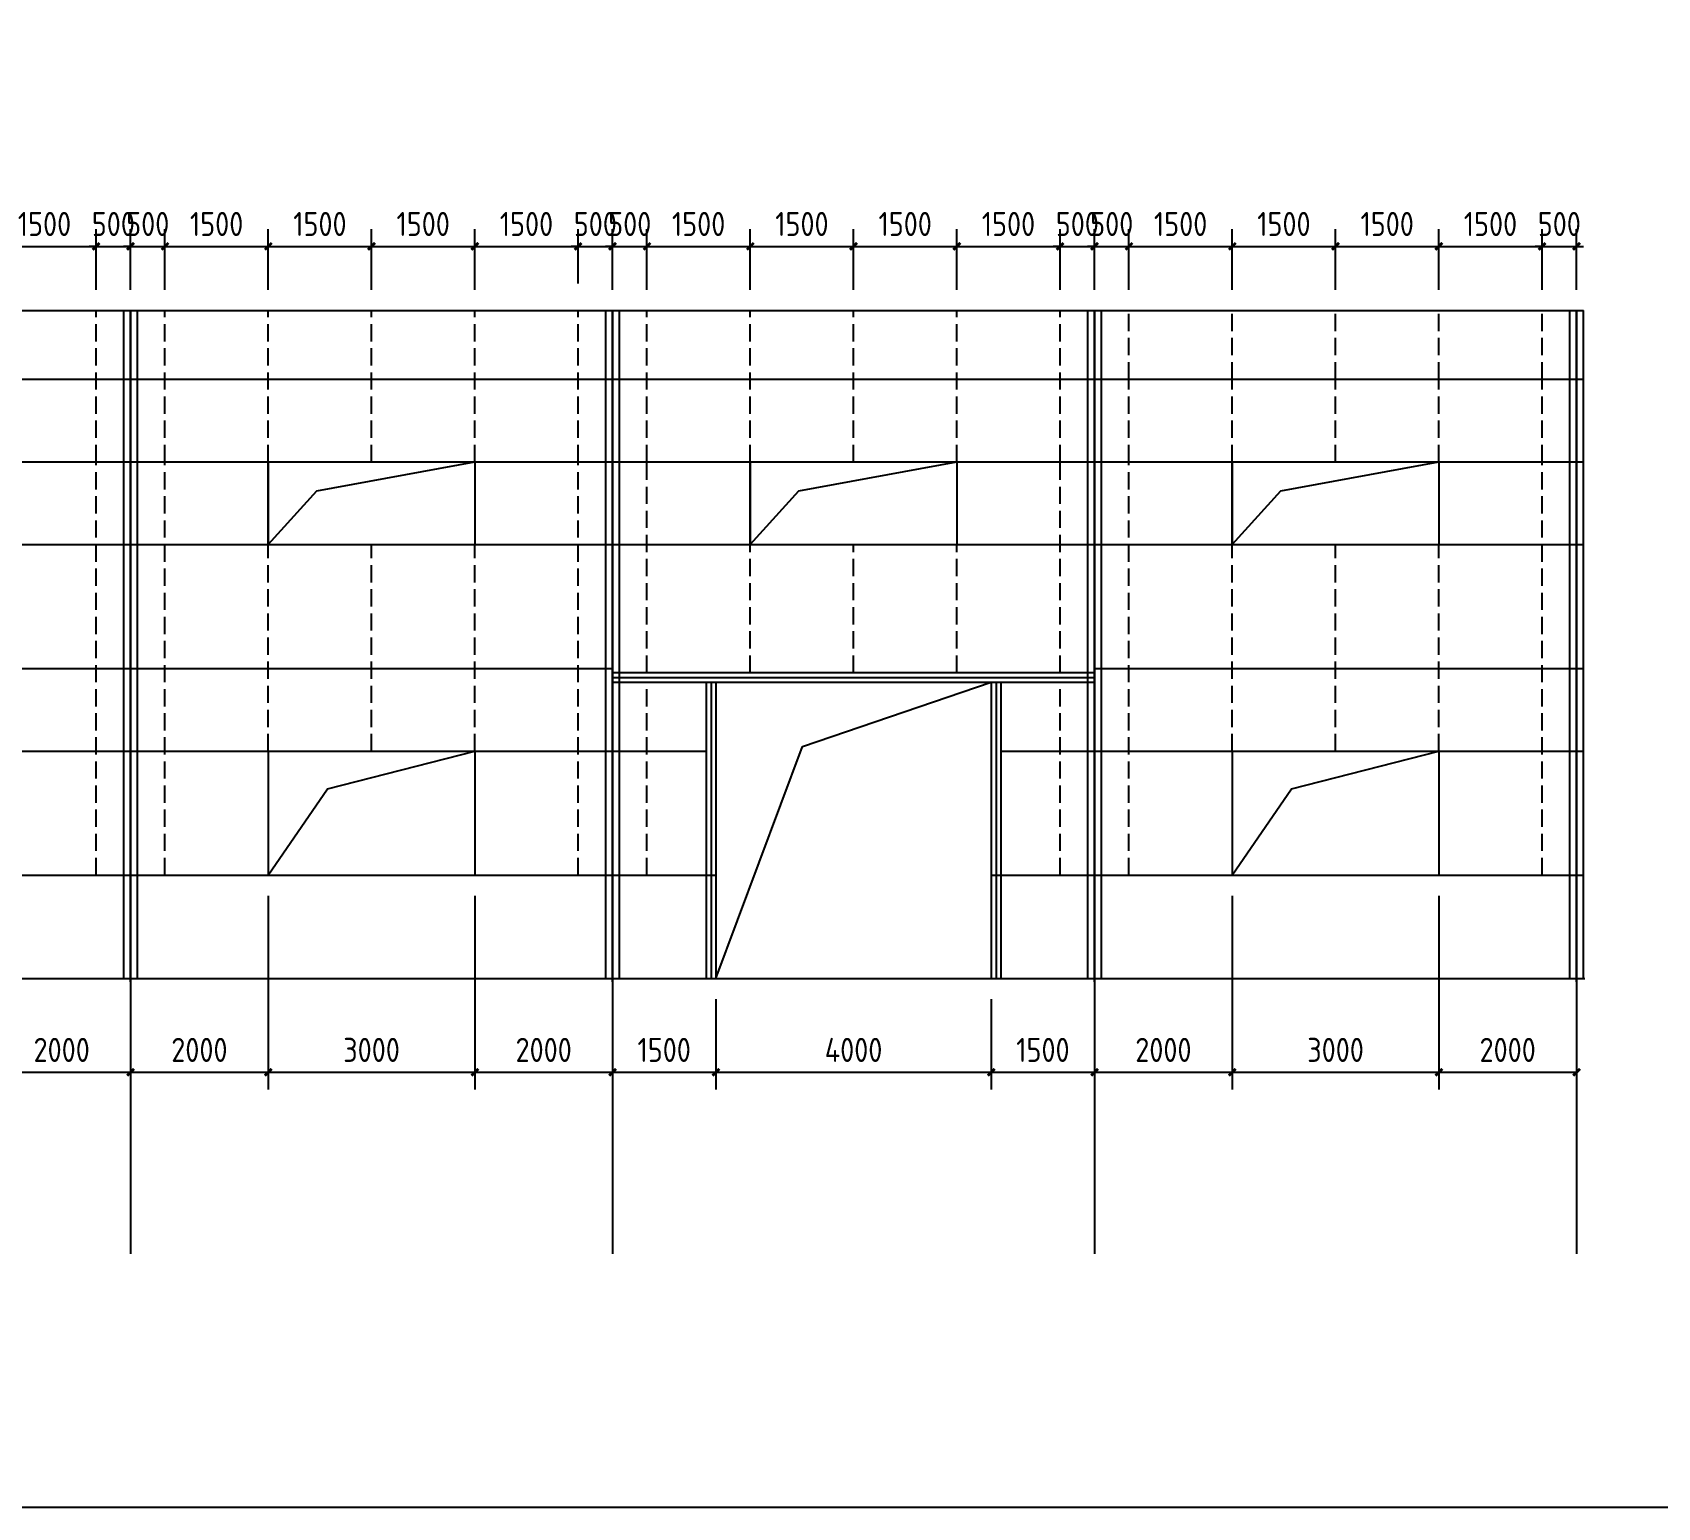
# Model space of a CAD drawing. Extents: x 102162 to 621267, y -39398 to 328893.
# Drawn here: x 440564 to 464164, y 118102 to 139522 of the extents above; entities that cross this region are included whole.
import ezdxf

# ---------------------------------------------------------------- set-up
doc = ezdxf.new("R2010")
doc.units = 0
doc.header["$LTSCALE"] = 1000
doc.header["$MEASUREMENT"] = 0
doc.linetypes.add('DASH', pattern=[0.35, 0.25, -0.1])
doc.layers.add('AXIS', color=3, linetype='Continuous')
doc.layers.add('DOTE', color=1, linetype='Continuous')
doc.styles.get("Standard").update_dxf_attribs({"font": 'gbenor.shx', "bigfont": 'gbcbig.shx'})
doc.dimstyles.get("Standard").update_dxf_attribs({"dimscale": 100, "dimtxt": 3.5, "dimasz": 1, "dimexe": 2.5, "dimexo": 3, "dimgap": 1.5, "dimtad": 1, "dimdec": 0, "dimzin": 0, "dimdsep": 46, "dimtxsty": 'Standard', "dimblk": 'ARCHTICK', "dimcen": 0.09, "dimadec": 0, "dimazin": 0, "dimtfac": 1, "dimtdec": 0, "dimtix": 1, "dimtmove": 2, "dimatfit": 3, "dimfxl": 1, "dimtolj": 1, "dimtzin": 0, "dimarcsym": 0})

# ---------------------------------------------------------------- blocks, each defined once
blk = doc.blocks.new('_ArchTick')
at = {"color": 0, "linetype": 'ByBlock', "const_width": 0.4}
blk.add_lwpolyline([(-0.5, -0.5), (0.5, 0.5)], dxfattribs=at)
blk = doc.blocks.new('*D5735')
at = {"color": 0, "lineweight": -2}
for p, q in [((439988, 126986), (439988, 124172)), ((441988, 125486), (441988, 124172)), ((439988, 124422), (441988, 124422))]:
    blk.add_line(p, q, dxfattribs=at)
at = {"layer": 'Defpoints', "color": 0}
for p in [(439988, 127286), (441988, 125786), (441988, 124422)]:
    blk.add_point(p, dxfattribs=at)
at = {"color": 0, "lineweight": -2, "xscale": 100, "yscale": 100, "zscale": 100, "rotation": 180}
blk.add_blockref('_ArchTick', (439988, 124422), dxfattribs=at)
at = {"color": 0, "lineweight": -2, "xscale": 100, "yscale": 100, "zscale": 100}
blk.add_blockref('_ArchTick', (441988, 124422), dxfattribs=at)
at = {"color": 0, "insert": (440988, 124747), "char_height": 350, "attachment_point": 5}
blk.add_mtext('\\A1;2000', dxfattribs=at)
blk = doc.blocks.new('*D5736')
at = {"color": 0, "lineweight": -2}
for p, q in [((443988, 126986), (443988, 124172)), ((441988, 125486), (441988, 124172)), ((441988, 124422), (443988, 124422))]:
    blk.add_line(p, q, dxfattribs=at)
at = {"layer": 'Defpoints', "color": 0}
for p in [(443988, 127286), (441988, 125786), (443988, 124422)]:
    blk.add_point(p, dxfattribs=at)
at = {"color": 0, "lineweight": -2, "xscale": 100, "yscale": 100, "zscale": 100, "rotation": 180}
blk.add_blockref('_ArchTick', (441988, 124422), dxfattribs=at)
at = {"color": 0, "lineweight": -2, "xscale": 100, "yscale": 100, "zscale": 100}
blk.add_blockref('_ArchTick', (443988, 124422), dxfattribs=at)
at = {"color": 0, "insert": (442988, 124747), "char_height": 350, "attachment_point": 5}
blk.add_mtext('\\A1;2000', dxfattribs=at)
blk = doc.blocks.new('*D5737')
at = {"color": 0, "lineweight": -2}
for p, q in [((443988, 126986), (443988, 124172)), ((446988, 126986), (446988, 124172)), ((443988, 124422), (446988, 124422))]:
    blk.add_line(p, q, dxfattribs=at)
at = {"layer": 'Defpoints', "color": 0}
for p in [(443988, 127286), (446988, 127286), (446988, 124422)]:
    blk.add_point(p, dxfattribs=at)
at = {"color": 0, "lineweight": -2, "xscale": 100, "yscale": 100, "zscale": 100, "rotation": 180}
blk.add_blockref('_ArchTick', (443988, 124422), dxfattribs=at)
at = {"color": 0, "lineweight": -2, "xscale": 100, "yscale": 100, "zscale": 100}
blk.add_blockref('_ArchTick', (446988, 124422), dxfattribs=at)
at = {"color": 0, "insert": (445488, 124747), "char_height": 350, "attachment_point": 5}
blk.add_mtext('\\A1;3000', dxfattribs=at)
blk = doc.blocks.new('*D5738')
at = {"color": 0, "lineweight": -2}
for p, q in [((446988, 126986), (446988, 124172)), ((448988, 125486), (448988, 124172)), ((446988, 124422), (448988, 124422))]:
    blk.add_line(p, q, dxfattribs=at)
at = {"layer": 'Defpoints', "color": 0}
for p in [(446988, 127286), (448988, 125786), (448988, 124422)]:
    blk.add_point(p, dxfattribs=at)
at = {"color": 0, "lineweight": -2, "xscale": 100, "yscale": 100, "zscale": 100, "rotation": 180}
blk.add_blockref('_ArchTick', (446988, 124422), dxfattribs=at)
at = {"color": 0, "lineweight": -2, "xscale": 100, "yscale": 100, "zscale": 100}
blk.add_blockref('_ArchTick', (448988, 124422), dxfattribs=at)
at = {"color": 0, "insert": (447988, 124747), "char_height": 350, "attachment_point": 5}
blk.add_mtext('\\A1;2000', dxfattribs=at)
blk = doc.blocks.new('*D5218')
at = {"color": 0, "lineweight": -2}
for p, q in [((448988, 125486), (448988, 124172)), ((450488, 125486), (450488, 124172)), ((448988, 124422), (450488, 124422))]:
    blk.add_line(p, q, dxfattribs=at)
at = {"layer": 'Defpoints', "color": 0}
for p in [(448988, 125786), (450488, 125786), (450488, 124422)]:
    blk.add_point(p, dxfattribs=at)
at = {"color": 0, "lineweight": -2, "xscale": 100, "yscale": 100, "zscale": 100, "rotation": 180}
blk.add_blockref('_ArchTick', (448988, 124422), dxfattribs=at)
at = {"color": 0, "lineweight": -2, "xscale": 100, "yscale": 100, "zscale": 100}
blk.add_blockref('_ArchTick', (450488, 124422), dxfattribs=at)
at = {"color": 0, "insert": (449738, 124747), "char_height": 350, "attachment_point": 5}
blk.add_mtext('\\A1;1500', dxfattribs=at)
blk = doc.blocks.new('*D5219')
at = {"color": 0, "lineweight": -2}
for p, q in [((450488, 125486), (450488, 124172)), ((454488, 125486), (454488, 124172)), ((450488, 124422), (454488, 124422))]:
    blk.add_line(p, q, dxfattribs=at)
at = {"layer": 'Defpoints', "color": 0}
for p in [(450488, 125786), (454488, 125786), (454488, 124422)]:
    blk.add_point(p, dxfattribs=at)
at = {"color": 0, "lineweight": -2, "xscale": 100, "yscale": 100, "zscale": 100, "rotation": 180}
blk.add_blockref('_ArchTick', (450488, 124422), dxfattribs=at)
at = {"color": 0, "lineweight": -2, "xscale": 100, "yscale": 100, "zscale": 100}
blk.add_blockref('_ArchTick', (454488, 124422), dxfattribs=at)
at = {"color": 0, "insert": (452488, 124747), "char_height": 350, "attachment_point": 5}
blk.add_mtext('\\A1;4000', dxfattribs=at)
blk = doc.blocks.new('*D5220')
at = {"color": 0, "lineweight": -2}
for p, q in [((454488, 125486), (454488, 124172)), ((455988, 125486), (455988, 124172)), ((454488, 124422), (455988, 124422))]:
    blk.add_line(p, q, dxfattribs=at)
at = {"layer": 'Defpoints', "color": 0}
for p in [(454488, 125786), (455988, 125786), (455988, 124422)]:
    blk.add_point(p, dxfattribs=at)
at = {"color": 0, "lineweight": -2, "xscale": 100, "yscale": 100, "zscale": 100, "rotation": 180}
blk.add_blockref('_ArchTick', (454488, 124422), dxfattribs=at)
at = {"color": 0, "lineweight": -2, "xscale": 100, "yscale": 100, "zscale": 100}
blk.add_blockref('_ArchTick', (455988, 124422), dxfattribs=at)
at = {"color": 0, "insert": (455238, 124747), "char_height": 350, "attachment_point": 5}
blk.add_mtext('\\A1;1500', dxfattribs=at)
blk = doc.blocks.new('*D5739')
at = {"color": 0, "lineweight": -2}
for p, q in [((457988, 126986), (457988, 124172)), ((455988, 125486), (455988, 124172)), ((455988, 124422), (457988, 124422))]:
    blk.add_line(p, q, dxfattribs=at)
at = {"layer": 'Defpoints', "color": 0}
for p in [(457988, 127286), (455988, 125786), (457988, 124422)]:
    blk.add_point(p, dxfattribs=at)
at = {"color": 0, "lineweight": -2, "xscale": 100, "yscale": 100, "zscale": 100, "rotation": 180}
blk.add_blockref('_ArchTick', (455988, 124422), dxfattribs=at)
at = {"color": 0, "lineweight": -2, "xscale": 100, "yscale": 100, "zscale": 100}
blk.add_blockref('_ArchTick', (457988, 124422), dxfattribs=at)
at = {"color": 0, "insert": (456988, 124747), "char_height": 350, "attachment_point": 5}
blk.add_mtext('\\A1;2000', dxfattribs=at)
blk = doc.blocks.new('*D5740')
at = {"color": 0, "lineweight": -2}
for p, q in [((457988, 126986), (457988, 124172)), ((460988, 126986), (460988, 124172)), ((457988, 124422), (460988, 124422))]:
    blk.add_line(p, q, dxfattribs=at)
at = {"layer": 'Defpoints', "color": 0}
for p in [(457988, 127286), (460988, 127286), (460988, 124422)]:
    blk.add_point(p, dxfattribs=at)
at = {"color": 0, "lineweight": -2, "xscale": 100, "yscale": 100, "zscale": 100, "rotation": 180}
blk.add_blockref('_ArchTick', (457988, 124422), dxfattribs=at)
at = {"color": 0, "lineweight": -2, "xscale": 100, "yscale": 100, "zscale": 100}
blk.add_blockref('_ArchTick', (460988, 124422), dxfattribs=at)
at = {"color": 0, "insert": (459488, 124747), "char_height": 350, "attachment_point": 5}
blk.add_mtext('\\A1;3000', dxfattribs=at)
blk = doc.blocks.new('*D5741')
at = {"color": 0, "lineweight": -2}
for p, q in [((460988, 126986), (460988, 124172)), ((462988, 125486), (462988, 124172)), ((460988, 124422), (462988, 124422))]:
    blk.add_line(p, q, dxfattribs=at)
at = {"layer": 'Defpoints', "color": 0}
for p in [(460988, 127286), (462988, 125786), (462988, 124422)]:
    blk.add_point(p, dxfattribs=at)
at = {"color": 0, "lineweight": -2, "xscale": 100, "yscale": 100, "zscale": 100, "rotation": 180}
blk.add_blockref('_ArchTick', (460988, 124422), dxfattribs=at)
at = {"color": 0, "lineweight": -2, "xscale": 100, "yscale": 100, "zscale": 100}
blk.add_blockref('_ArchTick', (462988, 124422), dxfattribs=at)
at = {"color": 0, "insert": (461988, 124747), "char_height": 350, "attachment_point": 5}
blk.add_mtext('\\A1;2000', dxfattribs=at)
blk = doc.blocks.new('*D5232')
at = {"color": 0, "lineweight": -2}
for p, q in [((439988, 135786), (439988, 136666)), ((441488, 135786), (441488, 136666)), ((439988, 136416), (441488, 136416))]:
    blk.add_line(p, q, dxfattribs=at)
at = {"layer": 'Defpoints', "color": 0}
for p in [(441488, 136416), (439988, 135486), (441488, 135486)]:
    blk.add_point(p, dxfattribs=at)
at = {"color": 0, "lineweight": -2, "xscale": 100, "yscale": 100, "zscale": 100, "rotation": 180}
blk.add_blockref('_ArchTick', (439988, 136416), dxfattribs=at)
at = {"color": 0, "lineweight": -2, "xscale": 100, "yscale": 100, "zscale": 100}
blk.add_blockref('_ArchTick', (441488, 136416), dxfattribs=at)
at = {"color": 0, "insert": (440738, 136741), "char_height": 350, "attachment_point": 5}
blk.add_mtext('\\A1;1500', dxfattribs=at)
blk = doc.blocks.new('*D5233')
at = {"color": 0, "lineweight": -2}
for p, q in [((441488, 135786), (441488, 136666)), ((441988, 135786), (441988, 136666)), ((441488, 136416), (441388, 136416)), ((441488, 136416), (441988, 136416)), ((441988, 136416), (442088, 136416))]:
    blk.add_line(p, q, dxfattribs=at)
at = {"layer": 'Defpoints', "color": 0}
for p in [(441988, 136416), (441488, 135486), (441988, 135486)]:
    blk.add_point(p, dxfattribs=at)
at = {"color": 0, "lineweight": -2, "xscale": 100, "yscale": 100, "zscale": 100}
blk.add_blockref('_ArchTick', (441488, 136416), dxfattribs=at)
at = {"color": 0, "lineweight": -2, "xscale": 100, "yscale": 100, "zscale": 100, "rotation": 180}
blk.add_blockref('_ArchTick', (441988, 136416), dxfattribs=at)
at = {"color": 0, "insert": (441738, 136741), "char_height": 350, "attachment_point": 5}
blk.add_mtext('\\A1;500', dxfattribs=at)
blk = doc.blocks.new('*D5234')
at = {"color": 0, "lineweight": -2}
for p, q in [((441988, 135786), (441988, 136666)), ((442488, 135786), (442488, 136666)), ((441988, 136416), (441888, 136416)), ((441988, 136416), (442488, 136416)), ((442488, 136416), (442588, 136416))]:
    blk.add_line(p, q, dxfattribs=at)
at = {"layer": 'Defpoints', "color": 0}
for p in [(442488, 136416), (441988, 135486), (442488, 135486)]:
    blk.add_point(p, dxfattribs=at)
at = {"color": 0, "lineweight": -2, "xscale": 100, "yscale": 100, "zscale": 100}
blk.add_blockref('_ArchTick', (441988, 136416), dxfattribs=at)
at = {"color": 0, "lineweight": -2, "xscale": 100, "yscale": 100, "zscale": 100, "rotation": 180}
blk.add_blockref('_ArchTick', (442488, 136416), dxfattribs=at)
at = {"color": 0, "insert": (442238, 136741), "char_height": 350, "attachment_point": 5}
blk.add_mtext('\\A1;500', dxfattribs=at)
blk = doc.blocks.new('*D5235')
at = {"color": 0, "lineweight": -2}
for p, q in [((442488, 135786), (442488, 136666)), ((443988, 135786), (443988, 136666)), ((442488, 136416), (443988, 136416))]:
    blk.add_line(p, q, dxfattribs=at)
at = {"layer": 'Defpoints', "color": 0}
for p in [(443988, 136416), (442488, 135486), (443988, 135486)]:
    blk.add_point(p, dxfattribs=at)
at = {"color": 0, "lineweight": -2, "xscale": 100, "yscale": 100, "zscale": 100, "rotation": 180}
blk.add_blockref('_ArchTick', (442488, 136416), dxfattribs=at)
at = {"color": 0, "lineweight": -2, "xscale": 100, "yscale": 100, "zscale": 100}
blk.add_blockref('_ArchTick', (443988, 136416), dxfattribs=at)
at = {"color": 0, "insert": (443238, 136741), "char_height": 350, "attachment_point": 5}
blk.add_mtext('\\A1;1500', dxfattribs=at)
blk = doc.blocks.new('*D5236')
at = {"color": 0, "lineweight": -2}
for p, q in [((446988, 135786), (446988, 136666)), ((448488, 135876), (448488, 136666)), ((446988, 136416), (448488, 136416))]:
    blk.add_line(p, q, dxfattribs=at)
at = {"layer": 'Defpoints', "color": 0}
for p in [(448488, 136416), (446988, 135486), (448488, 135576)]:
    blk.add_point(p, dxfattribs=at)
at = {"color": 0, "lineweight": -2, "xscale": 100, "yscale": 100, "zscale": 100, "rotation": 180}
blk.add_blockref('_ArchTick', (446988, 136416), dxfattribs=at)
at = {"color": 0, "lineweight": -2, "xscale": 100, "yscale": 100, "zscale": 100}
blk.add_blockref('_ArchTick', (448488, 136416), dxfattribs=at)
at = {"color": 0, "insert": (447738, 136741), "char_height": 350, "attachment_point": 5}
blk.add_mtext('\\A1;1500', dxfattribs=at)
blk = doc.blocks.new('*D5237')
at = {"color": 0, "lineweight": -2}
for p, q in [((448488, 135876), (448488, 136666)), ((448988, 135786), (448988, 136666)), ((448488, 136416), (448388, 136416)), ((448488, 136416), (448988, 136416)), ((448988, 136416), (449088, 136416))]:
    blk.add_line(p, q, dxfattribs=at)
at = {"layer": 'Defpoints', "color": 0}
for p in [(448988, 136416), (448488, 135576), (448988, 135486)]:
    blk.add_point(p, dxfattribs=at)
at = {"color": 0, "lineweight": -2, "xscale": 100, "yscale": 100, "zscale": 100}
blk.add_blockref('_ArchTick', (448488, 136416), dxfattribs=at)
at = {"color": 0, "lineweight": -2, "xscale": 100, "yscale": 100, "zscale": 100, "rotation": 180}
blk.add_blockref('_ArchTick', (448988, 136416), dxfattribs=at)
at = {"color": 0, "insert": (448738, 136741), "char_height": 350, "attachment_point": 5}
blk.add_mtext('\\A1;500', dxfattribs=at)
blk = doc.blocks.new('*D5238')
at = {"color": 0, "lineweight": -2}
for p, q in [((448988, 135786), (448988, 136666)), ((449488, 135786), (449488, 136666)), ((448988, 136416), (448888, 136416)), ((448988, 136416), (449488, 136416)), ((449488, 136416), (449588, 136416))]:
    blk.add_line(p, q, dxfattribs=at)
at = {"layer": 'Defpoints', "color": 0}
for p in [(449488, 136416), (448988, 135486), (449488, 135486)]:
    blk.add_point(p, dxfattribs=at)
at = {"color": 0, "lineweight": -2, "xscale": 100, "yscale": 100, "zscale": 100}
blk.add_blockref('_ArchTick', (448988, 136416), dxfattribs=at)
at = {"color": 0, "lineweight": -2, "xscale": 100, "yscale": 100, "zscale": 100, "rotation": 180}
blk.add_blockref('_ArchTick', (449488, 136416), dxfattribs=at)
at = {"color": 0, "insert": (449238, 136741), "char_height": 350, "attachment_point": 5}
blk.add_mtext('\\A1;500', dxfattribs=at)
blk = doc.blocks.new('*D5239')
at = {"color": 0, "lineweight": -2}
for p, q in [((449488, 135786), (449488, 136666)), ((450988, 135786), (450988, 136666)), ((449488, 136416), (450988, 136416))]:
    blk.add_line(p, q, dxfattribs=at)
at = {"layer": 'Defpoints', "color": 0}
for p in [(450988, 136416), (449488, 135486), (450988, 135486)]:
    blk.add_point(p, dxfattribs=at)
at = {"color": 0, "lineweight": -2, "xscale": 100, "yscale": 100, "zscale": 100, "rotation": 180}
blk.add_blockref('_ArchTick', (449488, 136416), dxfattribs=at)
at = {"color": 0, "lineweight": -2, "xscale": 100, "yscale": 100, "zscale": 100}
blk.add_blockref('_ArchTick', (450988, 136416), dxfattribs=at)
at = {"color": 0, "insert": (450238, 136741), "char_height": 350, "attachment_point": 5}
blk.add_mtext('\\A1;1500', dxfattribs=at)
blk = doc.blocks.new('*D5240')
at = {"color": 0, "lineweight": -2}
for p, q in [((453988, 135786), (453988, 136666)), ((455488, 135786), (455488, 136666)), ((453988, 136416), (455488, 136416))]:
    blk.add_line(p, q, dxfattribs=at)
at = {"layer": 'Defpoints', "color": 0}
for p in [(455488, 136416), (453988, 135486), (455488, 135486)]:
    blk.add_point(p, dxfattribs=at)
at = {"color": 0, "lineweight": -2, "xscale": 100, "yscale": 100, "zscale": 100, "rotation": 180}
blk.add_blockref('_ArchTick', (453988, 136416), dxfattribs=at)
at = {"color": 0, "lineweight": -2, "xscale": 100, "yscale": 100, "zscale": 100}
blk.add_blockref('_ArchTick', (455488, 136416), dxfattribs=at)
at = {"color": 0, "insert": (454738, 136741), "char_height": 350, "attachment_point": 5}
blk.add_mtext('\\A1;1500', dxfattribs=at)
blk = doc.blocks.new('*D5241')
at = {"color": 0, "lineweight": -2}
for p, q in [((455488, 135786), (455488, 136666)), ((455988, 135786), (455988, 136666)), ((455488, 136416), (455388, 136416)), ((455488, 136416), (455988, 136416)), ((455988, 136416), (456088, 136416))]:
    blk.add_line(p, q, dxfattribs=at)
at = {"layer": 'Defpoints', "color": 0}
for p in [(455988, 136416), (455488, 135486), (455988, 135486)]:
    blk.add_point(p, dxfattribs=at)
at = {"color": 0, "lineweight": -2, "xscale": 100, "yscale": 100, "zscale": 100}
blk.add_blockref('_ArchTick', (455488, 136416), dxfattribs=at)
at = {"color": 0, "lineweight": -2, "xscale": 100, "yscale": 100, "zscale": 100, "rotation": 180}
blk.add_blockref('_ArchTick', (455988, 136416), dxfattribs=at)
at = {"color": 0, "insert": (455738, 136741), "char_height": 350, "attachment_point": 5}
blk.add_mtext('\\A1;500', dxfattribs=at)
blk = doc.blocks.new('*D5242')
at = {"color": 0, "lineweight": -2}
for p, q in [((455988, 135786), (455988, 136666)), ((456488, 135786), (456488, 136666)), ((455988, 136416), (455888, 136416)), ((455988, 136416), (456488, 136416)), ((456488, 136416), (456588, 136416))]:
    blk.add_line(p, q, dxfattribs=at)
at = {"layer": 'Defpoints', "color": 0}
for p in [(456488, 136416), (455988, 135486), (456488, 135486)]:
    blk.add_point(p, dxfattribs=at)
at = {"color": 0, "lineweight": -2, "xscale": 100, "yscale": 100, "zscale": 100}
blk.add_blockref('_ArchTick', (455988, 136416), dxfattribs=at)
at = {"color": 0, "lineweight": -2, "xscale": 100, "yscale": 100, "zscale": 100, "rotation": 180}
blk.add_blockref('_ArchTick', (456488, 136416), dxfattribs=at)
at = {"color": 0, "insert": (456238, 136741), "char_height": 350, "attachment_point": 5}
blk.add_mtext('\\A1;500', dxfattribs=at)
blk = doc.blocks.new('*D5243')
at = {"color": 0, "lineweight": -2}
for p, q in [((456488, 135786), (456488, 136666)), ((457988, 135786), (457988, 136666)), ((456488, 136416), (457988, 136416))]:
    blk.add_line(p, q, dxfattribs=at)
at = {"layer": 'Defpoints', "color": 0}
for p in [(457988, 136416), (456488, 135486), (457988, 135486)]:
    blk.add_point(p, dxfattribs=at)
at = {"color": 0, "lineweight": -2, "xscale": 100, "yscale": 100, "zscale": 100, "rotation": 180}
blk.add_blockref('_ArchTick', (456488, 136416), dxfattribs=at)
at = {"color": 0, "lineweight": -2, "xscale": 100, "yscale": 100, "zscale": 100}
blk.add_blockref('_ArchTick', (457988, 136416), dxfattribs=at)
at = {"color": 0, "insert": (457238, 136741), "char_height": 350, "attachment_point": 5}
blk.add_mtext('\\A1;1500', dxfattribs=at)
blk = doc.blocks.new('*D5244')
at = {"color": 0, "lineweight": -2}
for p, q in [((460988, 135786), (460988, 136666)), ((462488, 135786), (462488, 136666)), ((460988, 136416), (462488, 136416))]:
    blk.add_line(p, q, dxfattribs=at)
at = {"layer": 'Defpoints', "color": 0}
for p in [(462488, 136416), (460988, 135486), (462488, 135486)]:
    blk.add_point(p, dxfattribs=at)
at = {"color": 0, "lineweight": -2, "xscale": 100, "yscale": 100, "zscale": 100, "rotation": 180}
blk.add_blockref('_ArchTick', (460988, 136416), dxfattribs=at)
at = {"color": 0, "lineweight": -2, "xscale": 100, "yscale": 100, "zscale": 100}
blk.add_blockref('_ArchTick', (462488, 136416), dxfattribs=at)
at = {"color": 0, "insert": (461738, 136741), "char_height": 350, "attachment_point": 5}
blk.add_mtext('\\A1;1500', dxfattribs=at)
blk = doc.blocks.new('*D5245')
at = {"color": 0, "lineweight": -2}
for p, q in [((462488, 135786), (462488, 136666)), ((462988, 135786), (462988, 136666)), ((462488, 136416), (462388, 136416)), ((462488, 136416), (462988, 136416)), ((462988, 136416), (463088, 136416))]:
    blk.add_line(p, q, dxfattribs=at)
at = {"layer": 'Defpoints', "color": 0}
for p in [(462988, 136416), (462488, 135486), (462988, 135486)]:
    blk.add_point(p, dxfattribs=at)
at = {"color": 0, "lineweight": -2, "xscale": 100, "yscale": 100, "zscale": 100}
blk.add_blockref('_ArchTick', (462488, 136416), dxfattribs=at)
at = {"color": 0, "lineweight": -2, "xscale": 100, "yscale": 100, "zscale": 100, "rotation": 180}
blk.add_blockref('_ArchTick', (462988, 136416), dxfattribs=at)
at = {"color": 0, "insert": (462738, 136741), "char_height": 350, "attachment_point": 5}
blk.add_mtext('\\A1;500', dxfattribs=at)
blk = doc.blocks.new('*D5197')
at = {"color": 0, "lineweight": -2}
for p, q in [((443988, 135786), (443988, 136666)), ((445488, 135786), (445488, 136666)), ((443988, 136416), (445488, 136416))]:
    blk.add_line(p, q, dxfattribs=at)
at = {"layer": 'Defpoints', "color": 0}
for p in [(445488, 136416), (443988, 135486), (445488, 135486)]:
    blk.add_point(p, dxfattribs=at)
at = {"color": 0, "lineweight": -2, "xscale": 100, "yscale": 100, "zscale": 100, "rotation": 180}
blk.add_blockref('_ArchTick', (443988, 136416), dxfattribs=at)
at = {"color": 0, "lineweight": -2, "xscale": 100, "yscale": 100, "zscale": 100}
blk.add_blockref('_ArchTick', (445488, 136416), dxfattribs=at)
at = {"color": 0, "insert": (444738, 136741), "char_height": 350, "attachment_point": 5}
blk.add_mtext('\\A1;1500', dxfattribs=at)
blk = doc.blocks.new('*D5198')
at = {"color": 0, "lineweight": -2}
for p, q in [((445488, 135786), (445488, 136666)), ((446988, 135786), (446988, 136666)), ((445488, 136416), (446988, 136416))]:
    blk.add_line(p, q, dxfattribs=at)
at = {"layer": 'Defpoints', "color": 0}
for p in [(446988, 136416), (445488, 135486), (446988, 135486)]:
    blk.add_point(p, dxfattribs=at)
at = {"color": 0, "lineweight": -2, "xscale": 100, "yscale": 100, "zscale": 100, "rotation": 180}
blk.add_blockref('_ArchTick', (445488, 136416), dxfattribs=at)
at = {"color": 0, "lineweight": -2, "xscale": 100, "yscale": 100, "zscale": 100}
blk.add_blockref('_ArchTick', (446988, 136416), dxfattribs=at)
at = {"color": 0, "insert": (446238, 136741), "char_height": 350, "attachment_point": 5}
blk.add_mtext('\\A1;1500', dxfattribs=at)
blk = doc.blocks.new('*D5199')
at = {"color": 0, "lineweight": -2}
for p, q in [((450988, 135786), (450988, 136666)), ((452488, 135786), (452488, 136666)), ((450988, 136416), (452488, 136416))]:
    blk.add_line(p, q, dxfattribs=at)
at = {"layer": 'Defpoints', "color": 0}
for p in [(452488, 136416), (450988, 135486), (452488, 135486)]:
    blk.add_point(p, dxfattribs=at)
at = {"color": 0, "lineweight": -2, "xscale": 100, "yscale": 100, "zscale": 100, "rotation": 180}
blk.add_blockref('_ArchTick', (450988, 136416), dxfattribs=at)
at = {"color": 0, "lineweight": -2, "xscale": 100, "yscale": 100, "zscale": 100}
blk.add_blockref('_ArchTick', (452488, 136416), dxfattribs=at)
at = {"color": 0, "insert": (451738, 136741), "char_height": 350, "attachment_point": 5}
blk.add_mtext('\\A1;1500', dxfattribs=at)
blk = doc.blocks.new('*D5200')
at = {"color": 0, "lineweight": -2}
for p, q in [((452488, 135786), (452488, 136666)), ((453988, 135786), (453988, 136666)), ((452488, 136416), (453988, 136416))]:
    blk.add_line(p, q, dxfattribs=at)
at = {"layer": 'Defpoints', "color": 0}
for p in [(453988, 136416), (452488, 135486), (453988, 135486)]:
    blk.add_point(p, dxfattribs=at)
at = {"color": 0, "lineweight": -2, "xscale": 100, "yscale": 100, "zscale": 100, "rotation": 180}
blk.add_blockref('_ArchTick', (452488, 136416), dxfattribs=at)
at = {"color": 0, "lineweight": -2, "xscale": 100, "yscale": 100, "zscale": 100}
blk.add_blockref('_ArchTick', (453988, 136416), dxfattribs=at)
at = {"color": 0, "insert": (453238, 136741), "char_height": 350, "attachment_point": 5}
blk.add_mtext('\\A1;1500', dxfattribs=at)
blk = doc.blocks.new('*D5201')
at = {"color": 0, "lineweight": -2}
for p, q in [((457988, 135786), (457988, 136666)), ((459488, 135786), (459488, 136666)), ((457988, 136416), (459488, 136416))]:
    blk.add_line(p, q, dxfattribs=at)
at = {"layer": 'Defpoints', "color": 0}
for p in [(459488, 136416), (457988, 135486), (459488, 135486)]:
    blk.add_point(p, dxfattribs=at)
at = {"color": 0, "lineweight": -2, "xscale": 100, "yscale": 100, "zscale": 100, "rotation": 180}
blk.add_blockref('_ArchTick', (457988, 136416), dxfattribs=at)
at = {"color": 0, "lineweight": -2, "xscale": 100, "yscale": 100, "zscale": 100}
blk.add_blockref('_ArchTick', (459488, 136416), dxfattribs=at)
at = {"color": 0, "insert": (458738, 136741), "char_height": 350, "attachment_point": 5}
blk.add_mtext('\\A1;1500', dxfattribs=at)
blk = doc.blocks.new('*D5202')
at = {"color": 0, "lineweight": -2}
for p, q in [((459488, 135786), (459488, 136666)), ((460988, 135786), (460988, 136666)), ((459488, 136416), (460988, 136416))]:
    blk.add_line(p, q, dxfattribs=at)
at = {"layer": 'Defpoints', "color": 0}
for p in [(460988, 136416), (459488, 135486), (460988, 135486)]:
    blk.add_point(p, dxfattribs=at)
at = {"color": 0, "lineweight": -2, "xscale": 100, "yscale": 100, "zscale": 100, "rotation": 180}
blk.add_blockref('_ArchTick', (459488, 136416), dxfattribs=at)
at = {"color": 0, "lineweight": -2, "xscale": 100, "yscale": 100, "zscale": 100}
blk.add_blockref('_ArchTick', (460988, 136416), dxfattribs=at)
at = {"color": 0, "insert": (460238, 136741), "char_height": 350, "attachment_point": 5}
blk.add_mtext('\\A1;1500', dxfattribs=at)

msp = doc.modelspace()

# ---------------------------------------------------------------- linework, layer by layer
for p, q in [((420888.3, 135486.1), (463088.3, 135486.1)), ((420888.3, 134486.1), (463088.3, 134486.1)), ((420888.3, 133286.1), (463088.3, 133286.1)), ((443988.3, 133286.1), (443988.3, 132086.1)), ((444692.6, 132864.6), (446988.3, 133286.1)), ((446988.3, 133286.1), (446988.3, 132086.1)), ((450988.3, 133286.1), (450988.3, 132086.1)), ((451692.6, 132864.6), (453988.3, 133286.1)), ((453988.3, 133286.1), (453988.3, 132086.1)), ((457988.3, 133286.1), (457988.3, 132086.1)), ((458692.6, 132864.6), (460988.3, 133286.1)), ((460988.3, 133286.1), (460988.3, 132086.1)), ((443988.3, 132086.1), (444692.6, 132864.6)), ((450988.3, 132086.1), (451692.6, 132864.6)), ((457988.3, 132086.1), (458692.6, 132864.6)), ((420888.3, 132086.1), (463088.3, 132086.1)), ((434985.3, 130286.1), (448991.3, 130286.1)), ((455985.3, 130286.1), (463088.3, 130286.1)), ((448985.3, 130226.1), (455991.3, 130226.1)), ((448985.3, 130156.1), (455991.3, 130156.1)), ((448985.3, 130086.1), (455991.3, 130086.1)), ((450348.3, 130086.1), (450348.3, 125786.1)), ((450418.3, 130086.1), (450418.3, 125786.1)), ((450488.3, 130086.1), (450488.3, 125786.1)), ((451747.5, 129152.3), (454488.3, 130086.1)), ((454488.3, 130086.1), (454488.3, 125786.1)), ((454558.3, 130086.1), (454558.3, 125786.1)), ((454628.3, 130086.1), (454628.3, 125786.1)), ((450488.3, 125786.1), (451747.5, 129152.3)), ((433488.3, 129086.1), (450348.3, 129086.1)), ((443988.3, 129086.1), (443988.3, 127286.1)), ((444848.7, 128538.7), (446988.3, 129086.1)), ((446988.3, 129086.1), (446988.3, 127286.1)), ((454628.3, 129086.1), (463088.3, 129086.1)), ((457988.3, 129086.1), (457988.3, 127286.1)), ((458848.7, 128538.7), (460988.3, 129086.1)), ((460988.3, 129086.1), (460988.3, 127286.1)), ((443988.3, 127286.1), (444848.7, 128538.7)), ((457988.3, 127286.1), (458848.7, 128538.7)), ((433488.3, 127286.1), (450488.3, 127286.1)), ((454488.3, 127286.1), (463088.3, 127286.1)), ((420868.3, 125786.1), (463108.3, 125786.1))]:
    msp.add_line(p, q)
at = {"color": 6}
for p, q in [((443988.3, 132086.1), (443988.3, 133286.1)), ((443988.3, 132086.1), (443988.3, 133286.1)), ((446988.3, 133286.1), (446988.3, 132086.1)), ((446988.3, 133286.1), (446988.3, 132086.1)), ((450988.3, 132086.1), (450988.3, 133286.1)), ((450988.3, 132086.1), (450988.3, 133286.1)), ((453988.3, 133286.1), (453988.3, 132086.1)), ((453988.3, 133286.1), (453988.3, 132086.1)), ((457988.3, 132086.1), (457988.3, 133286.1)), ((457988.3, 132086.1), (457988.3, 133286.1)), ((460988.3, 133286.1), (460988.3, 132086.1)), ((460988.3, 133286.1), (460988.3, 132086.1)), ((443988.3, 129086.1), (443988.3, 127286.1)), ((443988.3, 129086.1), (443988.3, 127286.1)), ((446988.3, 129086.1), (446988.3, 127286.1)), ((446988.3, 129086.1), (446988.3, 127286.1)), ((457988.3, 129086.1), (457988.3, 127286.1)), ((457988.3, 129086.1), (457988.3, 127286.1)), ((460988.3, 129086.1), (460988.3, 127286.1)), ((460988.3, 129086.1), (460988.3, 127286.1))]:
    msp.add_line(p, q, dxfattribs=at)
msp.add_lwpolyline([(414011.7, 160101.7), (473411.7, 160101.7), (473411.7, 118101.7), (414011.7, 118101.7)], close=True)
at = {"layer": 'AXIS'}
for p, q in [((441988.3, 125786.1), (441988.3, 121786.1)), ((448988.3, 125786.1), (448988.3, 121786.1)), ((455988.3, 125786.1), (455988.3, 121786.1)), ((462988.3, 125786.1), (462988.3, 121786.1))]:
    msp.add_line(p, q, dxfattribs=at)
at = {"layer": 'DOTE', "color": 4, "linetype": 'DASH'}
for p, q in [((441488.3, 133286.1), (441488.3, 135486.1)), ((442488.3, 133286.1), (442488.3, 135486.1)), ((443988.3, 133286.1), (443988.3, 135486.1)), ((445488.3, 133286.1), (445488.3, 135486.1)), ((446988.3, 133286.1), (446988.3, 135486.1)), ((448488.3, 133286.1), (448488.3, 135486.1)), ((449488.3, 133286.1), (449488.3, 135486.1)), ((450988.3, 133286.1), (450988.3, 135486.1)), ((452488.3, 133286.1), (452488.3, 135486.1)), ((453988.3, 133286.1), (453988.3, 135486.1)), ((455488.3, 133286.1), (455488.3, 135486.1)), ((456488.3, 134486.1), (456488.3, 135486.1)), ((457988.3, 134486.1), (457988.3, 135486.1)), ((459488.3, 134486.1), (459488.3, 135486.1)), ((460988.3, 134486.1), (460988.3, 135486.1)), ((462488.3, 134486.1), (462488.3, 135486.1)), ((456488.3, 133286.1), (456488.3, 134486.1)), ((457988.3, 133286.1), (457988.3, 134486.1)), ((459488.3, 133286.1), (459488.3, 134486.1)), ((460988.3, 133286.1), (460988.3, 134486.1)), ((462488.3, 133286.1), (462488.3, 134486.1)), ((441488.3, 127286.1), (441488.3, 133286.1)), ((442488.3, 127286.1), (442488.3, 133286.1)), ((448488.3, 127286.1), (448488.3, 133286.1)), ((449488.3, 130226.1), (449488.3, 133286.1)), ((455488.3, 130226.1), (455488.3, 133286.1)), ((456488.3, 127286.1), (456488.3, 133286.1)), ((462488.3, 127286.1), (462488.3, 133286.1)), ((443988.3, 129086.1), (443988.3, 132086.1)), ((445488.3, 129086.1), (445488.3, 132086.1)), ((446988.3, 129086.1), (446988.3, 132086.1)), ((450988.3, 130226.1), (450988.3, 132086.1)), ((452488.3, 130226.1), (452488.3, 132086.1)), ((453988.3, 130226.1), (453988.3, 132086.1)), ((457988.3, 129086.1), (457988.3, 132086.1)), ((459488.3, 129086.1), (459488.3, 132086.1)), ((460988.3, 129086.1), (460988.3, 132086.1)), ((449488.3, 127286.1), (449488.3, 130086.1)), ((455488.3, 127286.1), (455488.3, 130086.1))]:
    msp.add_line(p, q, dxfattribs=at)
at = {"layer": 'DOTE', "color": 0}
for p, q in [((441888.3, 125786.1), (441888.3, 135486.1)), ((441985.3, 125786.1), (441985.3, 135486.1)), ((441991.3, 125786.1), (441991.3, 135486.1)), ((442088.3, 125786.1), (442088.3, 135486.1)), ((448888.3, 125786.1), (448888.3, 135486.1)), ((448985.3, 125786.1), (448985.3, 135486.1)), ((448991.3, 125786.1), (448991.3, 135486.1)), ((449088.3, 125786.1), (449088.3, 135486.1)), ((455888.3, 125786.1), (455888.3, 135486.1)), ((455985.3, 125786.1), (455985.3, 135486.1)), ((455991.3, 125786.1), (455991.3, 135486.1)), ((456088.3, 125786.1), (456088.3, 135486.1)), ((462888.3, 125786.1), (462888.3, 135486.1)), ((462985.3, 125786.1), (462985.3, 135486.1)), ((462991.3, 125786.1), (462991.3, 135486.1)), ((463088.3, 125786.1), (463088.3, 135486.1))]:
    msp.add_line(p, q, dxfattribs=at)
at = {"layer": 'DOTE'}
for p, q in [((441988.3, 125736.1), (441988.3, 135486.1)), ((441988.3, 125736.1), (441988.3, 135486.1)), ((448988.3, 125736.1), (448988.3, 135486.1)), ((448988.3, 125736.1), (448988.3, 135486.1)), ((455988.3, 125736.1), (455988.3, 135486.1)), ((455988.3, 125736.1), (455988.3, 135486.1)), ((462988.3, 125736.1), (462988.3, 135486.1)), ((462988.3, 125736.1), (462988.3, 135486.1))]:
    msp.add_line(p, q, dxfattribs=at)

# ---------------------------------------------------------------- dimensions: what is measured, and where the dimension line sits
for base, p1, p2, picture, middle in [((441488.3, 136416), (439988.3, 135486.1), (441488.3, 135486.1), '*D5232', (440738.3, 136741)), ((441988.3, 136416), (441488.3, 135486.1), (441988.3, 135486.1), '*D5233', (441738.3, 136741)), ((442488.3, 136416), (441988.3, 135486.1), (442488.3, 135486.1), '*D5234', (442238.3, 136741)), ((443988.3, 136416), (442488.3, 135486.1), (443988.3, 135486.1), '*D5235', (443238.3, 136741)), ((445488.3, 136416), (443988.3, 135486.1), (445488.3, 135486.1), '*D5197', (444738.3, 136741)), ((446988.3, 136416), (445488.3, 135486.1), (446988.3, 135486.1), '*D5198', (446238.3, 136741)), ((448488.3, 136416), (446988.3, 135486.1), (448488.3, 135575.5), '*D5236', (447738.3, 136741)), ((448988.3, 136416), (448488.3, 135575.5), (448988.3, 135486.1), '*D5237', (448738.3, 136741)), ((449488.3, 136416), (448988.3, 135486.1), (449488.3, 135486.1), '*D5238', (449238.3, 136741)), ((450988.3, 136416), (449488.3, 135486.1), (450988.3, 135486.1), '*D5239', (450238.3, 136741)), ((452488.3, 136416), (450988.3, 135486.1), (452488.3, 135486.1), '*D5199', (451738.3, 136741)), ((453988.3, 136416), (452488.3, 135486.1), (453988.3, 135486.1), '*D5200', (453238.3, 136741)), ((455488.3, 136416), (453988.3, 135486.1), (455488.3, 135486.1), '*D5240', (454738.3, 136741)), ((455988.3, 136416), (455488.3, 135486.1), (455988.3, 135486.1), '*D5241', (455738.3, 136741)), ((456488.3, 136416), (455988.3, 135486.1), (456488.3, 135486.1), '*D5242', (456238.3, 136741)), ((457988.3, 136416), (456488.3, 135486.1), (457988.3, 135486.1), '*D5243', (457238.3, 136741)), ((459488.3, 136416), (457988.3, 135486.1), (459488.3, 135486.1), '*D5201', (458738.3, 136741)), ((460988.3, 136416), (459488.3, 135486.1), (460988.3, 135486.1), '*D5202', (460238.3, 136741)), ((462488.3, 136416), (460988.3, 135486.1), (462488.3, 135486.1), '*D5244', (461738.3, 136741)), ((462988.3, 136416), (462488.3, 135486.1), (462988.3, 135486.1), '*D5245', (462738.3, 136741)), ((441988.3, 124422.1), (439988.3, 127286.1), (441988.3, 125786.1), '*D5735', (440988.3, 124747.1)), ((443988.3, 124422.1), (441988.3, 125786.1), (443988.3, 127286.1), '*D5736', (442988.3, 124747.1)), ((446988.3, 124422.1), (443988.3, 127286.1), (446988.3, 127286.1), '*D5737', (445488.3, 124747.1)), ((448988.3, 124422.1), (446988.3, 127286.1), (448988.3, 125786.1), '*D5738', (447988.3, 124747.1)), ((457988.3, 124422.1), (455988.3, 125786.1), (457988.3, 127286.1), '*D5739', (456988.3, 124747.1)), ((460988.3, 124422.1), (457988.3, 127286.1), (460988.3, 127286.1), '*D5740', (459488.3, 124747.1)), ((462988.3, 124422.1), (460988.3, 127286.1), (462988.3, 125786.1), '*D5741', (461988.3, 124747.1)), ((450488.3, 124422.1), (448988.3, 125786.1), (450488.3, 125786.1), '*D5218', (449738.3, 124747.1)), ((454488.3, 124422.1), (450488.3, 125786.1), (454488.3, 125786.1), '*D5219', (452488.3, 124747.1)), ((455988.3, 124422.1), (454488.3, 125786.1), (455988.3, 125786.1), '*D5220', (455238.3, 124747.1))]:
    dim = msp.add_linear_dim(base=base, p1=p1, p2=p2, dimstyle='Standard')
    dim.commit()
    dim.dimension.update_dxf_attribs({"geometry": picture, "text_midpoint": middle})

doc.saveas('drawing.dxf')
